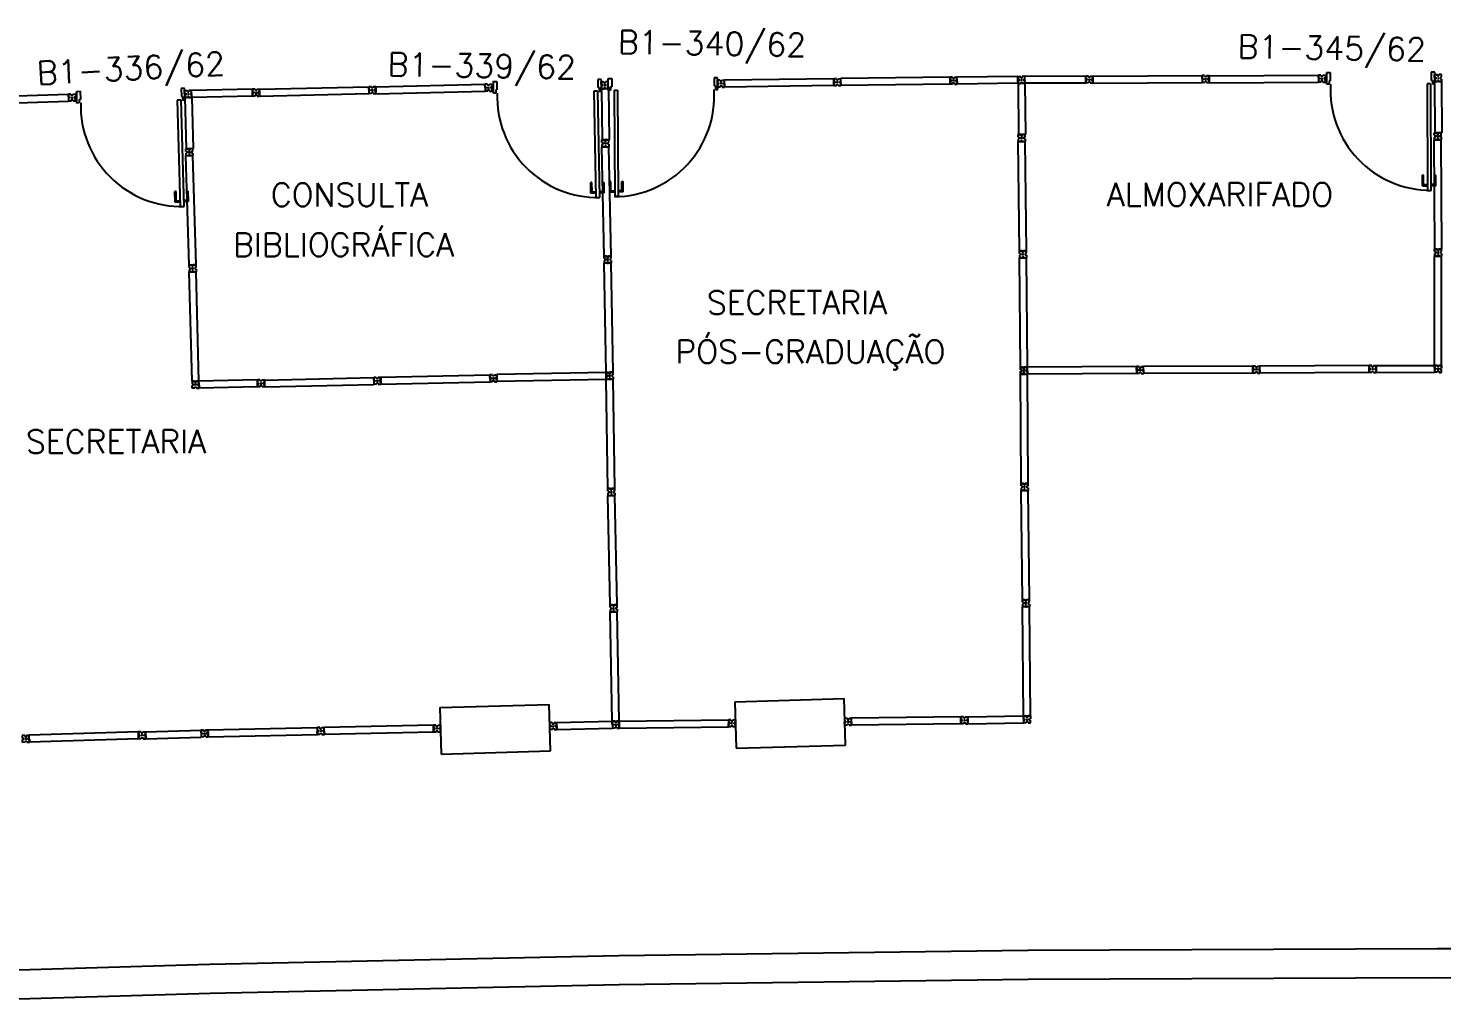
# Model space of a CAD drawing. Header units: millimetres. Extents: x 2958 to 3256, y 1036 to 1150.
# Drawn here: x 3100.29 to 3112.45, y 1123.97 to 1132.37 of the extents above; entities that cross this region are included whole.
import ezdxf

# ---------------------------------------------------------------- set-up
doc = ezdxf.new("R2010")
doc.units = ezdxf.units.MM
for name, color, linetype in [('BANC', 2, 'Continuous'), ('DIV', 2, 'Continuous'), ('TEXTO', 2, 'Continuous'), ('TEXTO-ENDEREÇO', 2, 'Continuous')]:
    doc.layers.add(name, color=color, linetype=linetype)
doc.styles.add('UNB-100', font='simplex.shx', dxfattribs={"height": 0.2})
doc.styles.add('UNB-100-1', font='simplex.shx', dxfattribs={"height": 0.2})

# ---------------------------------------------------------------- blocks, each defined once
blk = doc.blocks.new('DIVMT-SLC')
for p, q in [((-0.03, 0.03), (-0.03, 0.006)), ((-0.008, 0.03), (-0.03, 0.03)), ((-0.0185, 0.006), (-0.03, 0.006)), ((-0.0185, -0.006), (-0.0185, 0.006)), ((-0.008, 0.03), (-0.008, 0.02)), ((-0.008, 0.02), (0.008, 0.02)), ((-0.0051, 0), (0.0051, 0)), ((0.0051, 0), (-0.0051, 0)), ((-0.0051, 0), (0.0051, 0)), ((0, -0.0051), (0, 0.0051)), ((0, 0.0051), (0, -0.0051)), ((0.008, 0.03), (0.008, 0.02)), ((0.008, 0.03), (0.03, 0.03)), ((0.0205, 0.006), (0.03, 0.006)), ((0.0205, -0.006), (0.0205, 0.006)), ((0.0205, 0.006), (0.0205, -0.006)), ((0.0205, 0.006), (0.03, 0.006)), ((0.97, 0.03), (0.03, 0.03)), ((0.03, 0.006), (0.03, 0.03)), ((0.03, -0.03), (0.03, 0.03)), ((0.03, -0.005), (0.03, 0.005)), ((0.97, -0.03), (0.97, 0.03)), ((0.97, 0.03), (0.97, 0.009)), ((0.97, 0.009), (0.97, 0.027)), ((0.9795, 0.006), (0.97, 0.006)), ((0.97, -0.005), (0.97, 0.005)), ((0.9795, 0.006), (0.9795, -0.006)), ((1.0051, 0), (0.9949, 0)), ((1, 0.0051), (1, -0.0051)), ((-0.0185, -0.006), (-0.03, -0.006)), ((-0.03, -0.03), (-0.03, -0.006)), ((-0.008, -0.03), (-0.03, -0.03)), ((-0.008, -0.03), (-0.008, -0.02)), ((-0.008, -0.02), (0.008, -0.02)), ((0.008, -0.03), (0.008, -0.02)), ((0.008, -0.03), (0.03, -0.03)), ((0.0205, -0.006), (0.03, -0.006)), ((0.0205, -0.006), (0.03, -0.006)), ((0.03, -0.006), (0.03, -0.03)), ((0.97, -0.03), (0.03, -0.03)), ((0.9795, -0.006), (0.97, -0.006)), ((0.97, -0.009), (0.97, -0.027))]:
    blk.add_line(p, q)
blk = doc.blocks.new('MDIVMT-SLC')
for p, q in [((-0.03, 0.03), (-0.03, 0.006)), ((-0.008, 0.03), (-0.03, 0.03)), ((-0.0185, 0.006), (-0.03, 0.006)), ((-0.0185, -0.006), (-0.0185, 0.006)), ((-0.008, 0.03), (-0.008, 0.02)), ((-0.008, 0.02), (0.008, 0.02)), ((-0.0051, 0), (0.0051, 0)), ((-0.0051, 0), (0.0051, 0)), ((0, -0.0051), (0, 0.0051)), ((0, -0.0051), (0, 0.0051)), ((0.008, 0.03), (0.008, 0.02)), ((0.008, 0.03), (0.03, 0.03)), ((0.0205, 0.006), (0.03, 0.006)), ((0.0205, -0.006), (0.0205, 0.006)), ((0.0205, 0.006), (0.03, 0.006)), ((0.0205, -0.006), (0.0205, 0.006)), ((0.03, 0.03), (0.03, -0.03)), ((0.03, 0.03), (0.47, 0.03)), ((0.03, 0.006), (0.03, 0.03)), ((0.03, 0.009), (0.03, 0.027)), ((0.03, 0.005), (0.03, -0.005)), ((0.47, 0.03), (0.47, -0.03)), ((0.4795, 0.006), (0.47, 0.006)), ((0.47, 0.005), (0.47, -0.005)), ((0.4795, -0.006), (0.4795, 0.006)), ((0.4949, 0), (0.5051, 0)), ((0.5051, 0), (0.4949, 0)), ((0.5, -0.0051), (0.5, 0.0051)), ((-0.0185, -0.006), (-0.03, -0.006)), ((-0.03, -0.03), (-0.03, -0.006)), ((-0.008, -0.03), (-0.03, -0.03)), ((-0.008, -0.03), (-0.008, -0.02)), ((-0.008, -0.02), (0.008, -0.02)), ((0.008, -0.03), (0.008, -0.02)), ((0.008, -0.03), (0.03, -0.03)), ((0.0205, -0.006), (0.03, -0.006)), ((0.0205, -0.006), (0.03, -0.006)), ((0.03, -0.006), (0.03, -0.03)), ((0.03, -0.03), (0.03, -0.009)), ((0.03, -0.009), (0.03, -0.027)), ((0.03, -0.03), (0.47, -0.03)), ((0.4795, -0.006), (0.47, -0.006))]:
    blk.add_line(p, q)
blk = doc.blocks.new('MTT-SLC')
for p, q in [((-0.008, 0.03), (-0.03, 0.03)), ((-0.03, 0.03), (-0.03, 0.006)), ((-0.0185, 0.006), (-0.03, 0.006)), ((-0.0185, -0.006), (-0.0185, 0.006)), ((-0.008, 0.03), (-0.008, 0.02)), ((-0.008, 0.02), (0.008, 0.02)), ((-0.0051, 0), (0.0051, 0)), ((0, -0.0051), (0, 0.0051)), ((0.008, 0.03), (0.03, 0.03)), ((0.008, 0.03), (0.008, 0.02)), ((0.0205, -0.006), (0.0205, 0.006)), ((0.0205, 0.006), (0.03, 0.006)), ((0.03, 0.006), (0.03, 0.03)), ((-0.03, -0.03), (-0.03, -0.006)), ((-0.0185, -0.006), (-0.03, -0.006)), ((-0.008, -0.03), (-0.03, -0.03)), ((-0.008, -0.02), (0.008, -0.02)), ((-0.008, -0.03), (-0.008, -0.02)), ((0.008, -0.03), (0.008, -0.02)), ((0.008, -0.03), (0.03, -0.03)), ((0.0205, -0.006), (0.03, -0.006)), ((0.03, -0.006), (0.03, -0.03))]:
    blk.add_line(p, q)
blk = doc.blocks.new('DIV-SLC')
for p, q in [((-0.0051, 0), (0.0051, 0)), ((0, -0.0051), (0, 0.0051)), ((0.0205, 0.006), (0.03, 0.006)), ((0.0205, -0.006), (0.0205, 0.006)), ((0.03, 0.03), (0.97, 0.03)), ((0.03, 0.03), (0.03, -0.03)), ((0.03, 0.009), (0.03, 0.027)), ((0.03, 0.005), (0.03, -0.005)), ((0.97, 0.03), (0.97, -0.03)), ((0.9795, 0.006), (0.97, 0.006)), ((0.97, 0.005), (0.97, -0.005)), ((0.9795, -0.006), (0.9795, 0.006)), ((1.0051, 0), (0.9949, 0)), ((0.9949, 0), (1.0051, 0)), ((1, -0.0051), (1, 0.0051)), ((0.0205, -0.006), (0.03, -0.006)), ((0.03, -0.03), (0.03, -0.009)), ((0.03, -0.009), (0.03, -0.027)), ((0.03, -0.03), (0.97, -0.03)), ((0.9795, -0.006), (0.97, -0.006))]:
    blk.add_line(p, q)
blk = doc.blocks.new('PDV2E-SLC')
at = {"layer": 'DIV', "color": 1}
for p, q in [((0.023, 0.925), (0.063, 0.925)), ((0.023, 0.925), (0.023, 0.835)), ((0.033, 0.915), (0.063, 0.915)), ((0.033, 0.915), (0.033, 0.835)), ((0.138, 0.925), (0.097, 0.925)), ((0.128, 0.915), (0.097, 0.915)), ((0.128, 0.915), (0.128, 0.835)), ((0.138, 0.925), (0.138, 0.835)), ((0.033, 0.835), (0.023, 0.835)), ((0.128, 0.835), (0.137, 0.835))]:
    blk.add_line(p, q, dxfattribs=at)
at = {"layer": 'DIV'}
for p, q in [((0.065, 0.05), (0.065, 0.965)), ((0.095, 0.965), (0.065, 0.965)), ((0.095, 0.05), (0.095, 0.965)), ((0.049, 0.05), (0.029, 0.05)), ((0.029, 0.05), (0.029, 0.035)), ((0.029, 0.035), (0.029, -0.035)), ((0.049, 0.02), (0.049, 0.05)), ((0.049, 0.02), (0.059, 0.02)), ((0.059, -0.05), (0.059, 0.02)), ((0.065, 0.05), (0.095, 0.05)), ((0.928, -0.05), (0.928, 0.02)), ((0.938, 0.02), (0.928, 0.02)), ((0.938, 0.05), (0.958, 0.05)), ((0.938, 0.02), (0.938, 0.05)), ((0.958, 0.05), (0.958, 0.035)), ((0.958, 0.035), (0.958, -0.035)), ((0.029, -0.035), (0.029, -0.05)), ((0.029, -0.05), (0.059, -0.05)), ((0.958, -0.05), (0.928, -0.05)), ((0.958, -0.035), (0.958, -0.05))]:
    blk.add_line(p, q, dxfattribs=at)
at = {"layer": 'DIV', "color": 1}
blk.add_arc((0.062, 0.1), 0.865, 356.6786, 90, dxfattribs=at)
blk = doc.blocks.new('PDV2D-SLC')
at = {"layer": 'DIV'}
for p, q in [((0.03, 0.05), (0.06, 0.05)), ((0.03, 0.035), (0.03, 0.05)), ((0.03, -0.035), (0.03, 0.035)), ((0.06, 0.05), (0.06, -0.02)), ((0.941, 0.05), (0.941, -0.02)), ((0.971, 0.05), (0.941, 0.05)), ((0.971, 0.035), (0.971, 0.05)), ((0.971, -0.035), (0.971, 0.035)), ((0.03, -0.05), (0.03, -0.035)), ((0.05, -0.05), (0.03, -0.05)), ((0.05, -0.02), (0.06, -0.02)), ((0.05, -0.02), (0.05, -0.05)), ((0.079, -0.05), (0.109, -0.05)), ((0.079, -0.05), (0.079, -0.965)), ((0.109, -0.05), (0.109, -0.965)), ((0.951, -0.02), (0.941, -0.02)), ((0.951, -0.02), (0.951, -0.05)), ((0.951, -0.05), (0.971, -0.05)), ((0.971, -0.05), (0.971, -0.035)), ((0.109, -0.965), (0.079, -0.965))]:
    blk.add_line(p, q, dxfattribs=at)
at = {"layer": 'DIV', "color": 1}
for p, q in [((0.036, -0.925), (0.036, -0.835)), ((0.046, -0.835), (0.036, -0.835)), ((0.046, -0.915), (0.046, -0.835)), ((0.141, -0.915), (0.141, -0.835)), ((0.141, -0.835), (0.151, -0.835)), ((0.151, -0.925), (0.151, -0.835)), ((0.036, -0.925), (0.076, -0.925)), ((0.046, -0.915), (0.076, -0.915)), ((0.141, -0.915), (0.111, -0.915)), ((0.151, -0.925), (0.111, -0.925))]:
    blk.add_line(p, q, dxfattribs=at)
blk.add_arc((0.076, -0.1), 0.865, 270, 3.3214, dxfattribs=at)

msp = doc.modelspace()

# ---------------------------------------------------------------- linework, layer by layer
at = {"layer": 'BANC'}
for p, q in [((3105.372, 1124.396), (3101.854, 1124.322)), ((3108.892, 1124.441), (3105.374, 1124.396)), ((3112.413, 1124.456), (3108.894, 1124.441)), ((3101.852, 1124.321), (3098.335, 1124.217)), ((3105.377, 1124.147), (3101.859, 1124.072)), ((3108.895, 1124.191), (3105.377, 1124.147)), ((3112.414, 1124.206), (3108.895, 1124.191)), ((3115.932, 1124.192), (3112.414, 1124.206)), ((3101.859, 1124.072), (3098.343, 1123.967))]:
    msp.add_line(p, q, dxfattribs=at)
at = {"layer": 'DIV'}
for p, q in [((3108.243, 1131.951), (3108.221, 1131.95)), ((3108.221, 1131.95), (3108.222, 1131.926)), ((3108.233, 1131.927), (3108.222, 1131.926)), ((3108.233, 1131.915), (3108.222, 1131.914)), ((3108.222, 1131.89), (3108.222, 1131.914)), ((3108.233, 1131.915), (3108.233, 1131.927)), ((3108.243, 1131.951), (3108.243, 1131.941)), ((3108.243, 1131.941), (3108.259, 1131.941)), ((3108.247, 1131.921), (3108.257, 1131.921)), ((3108.257, 1131.921), (3108.247, 1131.921)), ((3108.247, 1131.921), (3108.257, 1131.921)), ((3108.252, 1131.926), (3108.252, 1131.916)), ((3108.252, 1131.916), (3108.252, 1131.926)), ((3108.259, 1131.951), (3108.281, 1131.951)), ((3108.259, 1131.951), (3108.259, 1131.941)), ((3108.272, 1131.927), (3108.282, 1131.927)), ((3108.272, 1131.927), (3108.272, 1131.915)), ((3108.272, 1131.915), (3108.272, 1131.927)), ((3108.272, 1131.927), (3108.282, 1131.927)), ((3108.272, 1131.915), (3108.282, 1131.915)), ((3108.272, 1131.915), (3108.282, 1131.915)), ((3108.806, 1131.958), (3108.281, 1131.951)), ((3108.282, 1131.891), (3108.281, 1131.951)), ((3108.282, 1131.927), (3108.281, 1131.951)), ((3108.282, 1131.916), (3108.282, 1131.926)), ((3108.282, 1131.915), (3108.282, 1131.891)), ((3108.806, 1131.958), (3108.806, 1131.937)), ((3108.806, 1131.898), (3108.806, 1131.958)), ((3108.806, 1131.937), (3108.806, 1131.955)), ((3108.815, 1131.934), (3108.806, 1131.934)), ((3108.806, 1131.923), (3108.806, 1131.933)), ((3108.816, 1131.922), (3108.806, 1131.922)), ((3108.806, 1131.919), (3108.806, 1131.901)), ((3108.815, 1131.934), (3108.816, 1131.922)), ((3108.841, 1131.928), (3108.831, 1131.928)), ((3108.841, 1131.928), (3108.831, 1131.928)), ((3108.831, 1131.928), (3108.841, 1131.928)), ((3108.836, 1131.933), (3108.836, 1131.923)), ((3108.836, 1131.933), (3108.836, 1131.923)), ((3108.856, 1131.934), (3108.856, 1131.922)), ((3108.856, 1131.934), (3108.866, 1131.934)), ((3108.856, 1131.922), (3108.866, 1131.922)), ((3109.39, 1131.96), (3108.866, 1131.958)), ((3108.866, 1131.898), (3108.866, 1131.958)), ((3108.866, 1131.923), (3108.866, 1131.933)), ((3109.412, 1131.961), (3109.39, 1131.96)), ((3109.39, 1131.936), (3109.39, 1131.96)), ((3109.39, 1131.9), (3109.39, 1131.96)), ((3109.39, 1131.96), (3109.39, 1131.939)), ((3109.39, 1131.939), (3109.39, 1131.957)), ((3109.4, 1131.937), (3109.39, 1131.936)), ((3109.4, 1131.937), (3109.39, 1131.936)), ((3109.39, 1131.925), (3109.39, 1131.935)), ((3109.4, 1131.925), (3109.39, 1131.924)), ((3109.4, 1131.925), (3109.39, 1131.924)), ((3109.39, 1131.924), (3109.39, 1131.9)), ((3109.39, 1131.921), (3109.39, 1131.903)), ((3109.4, 1131.937), (3109.4, 1131.925)), ((3109.4, 1131.937), (3109.4, 1131.925)), ((3109.412, 1131.961), (3109.412, 1131.951)), ((3109.428, 1131.951), (3109.412, 1131.951)), ((3109.428, 1131.911), (3109.412, 1131.911)), ((3109.412, 1131.901), (3109.412, 1131.911)), ((3109.425, 1131.931), (3109.415, 1131.931)), ((3109.425, 1131.931), (3109.415, 1131.931)), ((3109.42, 1131.936), (3109.42, 1131.926)), ((3109.42, 1131.936), (3109.42, 1131.926)), ((3109.428, 1131.961), (3109.45, 1131.961)), ((3109.428, 1131.961), (3109.428, 1131.951)), ((3109.428, 1131.901), (3109.428, 1131.911)), ((3109.439, 1131.937), (3109.439, 1131.925)), ((3109.439, 1131.937), (3109.45, 1131.937)), ((3109.439, 1131.925), (3109.45, 1131.925)), ((3109.45, 1131.961), (3109.45, 1131.937)), ((3109.45, 1131.901), (3109.45, 1131.925)), ((3101.674, 1131.806), (3101.663, 1131.806)), ((3101.663, 1131.806), (3101.674, 1131.806)), ((3101.668, 1131.811), (3101.669, 1131.801)), ((3101.689, 1131.813), (3101.689, 1131.801)), ((3101.689, 1131.813), (3101.698, 1131.813)), ((3101.689, 1131.801), (3101.699, 1131.801)), ((3102.222, 1131.848), (3101.698, 1131.837)), ((3101.699, 1131.777), (3101.698, 1131.837)), ((3101.699, 1131.802), (3101.698, 1131.812)), ((3102.223, 1131.788), (3101.699, 1131.777)), ((3102.244, 1131.848), (3102.222, 1131.848)), ((3102.222, 1131.824), (3102.222, 1131.848)), ((3102.223, 1131.788), (3102.222, 1131.848)), ((3102.222, 1131.848), (3102.222, 1131.827)), ((3102.222, 1131.827), (3102.222, 1131.845)), ((3102.232, 1131.824), (3102.222, 1131.824)), ((3102.232, 1131.824), (3102.222, 1131.824)), ((3102.223, 1131.813), (3102.223, 1131.823)), ((3102.232, 1131.812), (3102.223, 1131.812)), ((3102.223, 1131.812), (3102.223, 1131.788)), ((3102.232, 1131.812), (3102.223, 1131.812)), ((3102.223, 1131.809), (3102.223, 1131.791)), ((3102.245, 1131.788), (3102.223, 1131.788)), ((3102.232, 1131.824), (3102.232, 1131.812)), ((3102.232, 1131.824), (3102.232, 1131.812)), ((3102.244, 1131.848), (3102.244, 1131.838)), ((3102.26, 1131.839), (3102.244, 1131.838)), ((3102.261, 1131.799), (3102.245, 1131.798)), ((3102.245, 1131.788), (3102.245, 1131.798)), ((3102.258, 1131.819), (3102.248, 1131.818)), ((3102.258, 1131.819), (3102.248, 1131.818)), ((3102.252, 1131.824), (3102.253, 1131.813)), ((3102.252, 1131.824), (3102.253, 1131.813)), ((3102.26, 1131.849), (3102.282, 1131.849)), ((3102.26, 1131.849), (3102.26, 1131.839)), ((3102.261, 1131.789), (3102.261, 1131.799)), ((3102.261, 1131.789), (3102.283, 1131.789)), ((3102.271, 1131.825), (3102.271, 1131.813)), ((3102.271, 1131.825), (3102.282, 1131.825)), ((3102.271, 1131.813), (3102.283, 1131.813)), ((3102.282, 1131.849), (3102.282, 1131.825)), ((3102.283, 1131.789), (3102.283, 1131.813)), ((3108.244, 1131.891), (3108.222, 1131.89)), ((3108.244, 1131.901), (3108.26, 1131.901)), ((3108.244, 1131.891), (3108.244, 1131.901)), ((3108.26, 1131.891), (3108.26, 1131.901)), ((3108.26, 1131.891), (3108.282, 1131.891)), ((3108.806, 1131.898), (3108.282, 1131.891)), ((3109.39, 1131.9), (3108.866, 1131.898)), ((3109.412, 1131.901), (3109.39, 1131.9)), ((3109.428, 1131.901), (3109.45, 1131.901)), ((3112.416, 1131.441), (3112.426, 1131.441)), ((3112.421, 1131.447), (3112.421, 1131.436)), ((3112.442, 1131.447), (3112.442, 1131.435)), ((3112.442, 1131.447), (3112.451, 1131.447)), ((3112.442, 1131.435), (3112.451, 1131.435)), ((3111.887, 1129.471), (3112.39, 1129.473)), ((3112.39, 1129.473), (3112.39, 1129.413)), ((3111.849, 1129.471), (3111.827, 1129.471)), ((3111.827, 1129.471), (3111.827, 1129.447)), ((3111.838, 1129.447), (3111.827, 1129.447)), ((3111.827, 1129.411), (3111.827, 1129.435)), ((3111.838, 1129.435), (3111.827, 1129.435)), ((3111.849, 1129.411), (3111.827, 1129.411)), ((3111.838, 1129.435), (3111.838, 1129.447)), ((3111.849, 1129.471), (3111.849, 1129.461)), ((3111.849, 1129.461), (3111.865, 1129.461)), ((3111.849, 1129.421), (3111.865, 1129.421)), ((3111.849, 1129.411), (3111.849, 1129.421)), ((3111.852, 1129.441), (3111.862, 1129.441)), ((3111.852, 1129.441), (3111.862, 1129.441)), ((3111.857, 1129.436), (3111.857, 1129.446)), ((3111.857, 1129.436), (3111.857, 1129.446)), ((3111.865, 1129.471), (3111.887, 1129.471)), ((3111.865, 1129.471), (3111.865, 1129.461)), ((3111.865, 1129.411), (3111.865, 1129.421)), ((3111.865, 1129.411), (3111.887, 1129.411)), ((3111.877, 1129.435), (3111.877, 1129.447)), ((3111.877, 1129.447), (3111.887, 1129.447)), ((3111.877, 1129.435), (3111.877, 1129.447)), ((3111.877, 1129.447), (3111.887, 1129.447)), ((3111.877, 1129.435), (3111.887, 1129.435)), ((3111.877, 1129.435), (3111.887, 1129.435)), ((3111.887, 1129.447), (3111.887, 1129.471)), ((3111.887, 1129.471), (3111.887, 1129.411)), ((3111.887, 1129.45), (3111.887, 1129.468)), ((3111.887, 1129.446), (3111.887, 1129.436)), ((3111.887, 1129.435), (3111.887, 1129.411)), ((3111.887, 1129.432), (3111.887, 1129.414)), ((3111.887, 1129.411), (3111.887, 1129.432)), ((3111.887, 1129.411), (3112.39, 1129.413)), ((3112.399, 1129.449), (3112.39, 1129.449)), ((3112.39, 1129.448), (3112.39, 1129.438)), ((3112.399, 1129.437), (3112.39, 1129.437)), ((3112.399, 1129.437), (3112.399, 1129.449)), ((3112.425, 1129.443), (3112.415, 1129.443)), ((3112.415, 1129.443), (3112.425, 1129.443)), ((3112.42, 1129.438), (3112.42, 1129.448)), ((3101.727, 1129.307), (3101.737, 1129.307)), ((3101.737, 1129.307), (3101.727, 1129.307)), ((3101.732, 1129.312), (3101.732, 1129.302)), ((3101.752, 1129.314), (3101.762, 1129.314)), ((3101.752, 1129.314), (3101.753, 1129.302)), ((3101.753, 1129.302), (3101.762, 1129.302)), ((3102.264, 1129.348), (3101.761, 1129.338)), ((3101.763, 1129.278), (3101.761, 1129.338)), ((3101.762, 1129.303), (3101.762, 1129.313)), ((3102.266, 1129.288), (3101.763, 1129.278)), ((3102.286, 1129.349), (3102.264, 1129.348)), ((3102.265, 1129.324), (3102.264, 1129.348)), ((3102.266, 1129.288), (3102.264, 1129.348)), ((3102.264, 1129.348), (3102.265, 1129.327)), ((3102.265, 1129.327), (3102.264, 1129.345)), ((3102.274, 1129.324), (3102.265, 1129.324)), ((3102.274, 1129.324), (3102.265, 1129.324)), ((3102.265, 1129.313), (3102.265, 1129.323)), ((3102.275, 1129.312), (3102.265, 1129.312)), ((3102.265, 1129.312), (3102.266, 1129.288)), ((3102.275, 1129.312), (3102.265, 1129.312)), ((3102.265, 1129.309), (3102.266, 1129.291)), ((3102.288, 1129.289), (3102.266, 1129.288)), ((3102.274, 1129.324), (3102.275, 1129.312)), ((3102.274, 1129.324), (3102.275, 1129.312)), ((3102.286, 1129.349), (3102.286, 1129.339)), ((3102.302, 1129.339), (3102.286, 1129.339)), ((3102.303, 1129.299), (3102.287, 1129.299)), ((3102.288, 1129.289), (3102.287, 1129.299)), ((3102.3, 1129.319), (3102.29, 1129.319)), ((3102.3, 1129.319), (3102.29, 1129.319)), ((3102.295, 1129.324), (3102.295, 1129.314)), ((3102.295, 1129.324), (3102.295, 1129.314)), ((3102.302, 1129.349), (3102.324, 1129.35)), ((3102.302, 1129.349), (3102.302, 1129.339)), ((3102.304, 1129.289), (3102.303, 1129.299)), ((3102.304, 1129.289), (3102.326, 1129.29)), ((3102.313, 1129.325), (3102.325, 1129.326)), ((3102.313, 1129.325), (3102.313, 1129.313)), ((3102.313, 1129.313), (3102.325, 1129.314)), ((3102.324, 1129.35), (3102.325, 1129.326)), ((3102.326, 1129.29), (3102.325, 1129.314)), ((3103.833, 1126.53), (3104.773, 1126.558)), ((3104.784, 1126.158), (3104.773, 1126.558)), ((3106.37, 1126.581), (3107.31, 1126.608)), ((3106.37, 1126.581), (3106.382, 1126.181)), ((3107.322, 1126.208), (3107.31, 1126.608)), ((3103.833, 1126.53), (3103.845, 1126.131)), ((3108.315, 1126.451), (3108.315, 1126.427)), ((3108.337, 1126.451), (3108.315, 1126.451)), ((3108.337, 1126.451), (3108.337, 1126.441)), ((3108.337, 1126.441), (3108.353, 1126.441)), ((3108.353, 1126.451), (3108.375, 1126.451)), ((3108.353, 1126.451), (3108.353, 1126.441)), ((3108.375, 1126.451), (3108.853, 1126.458)), ((3108.375, 1126.427), (3108.375, 1126.451)), ((3108.375, 1126.451), (3108.376, 1126.391)), ((3108.375, 1126.43), (3108.375, 1126.448)), ((3108.853, 1126.458), (3108.854, 1126.398)), ((3108.863, 1126.434), (3108.854, 1126.434)), ((3108.863, 1126.422), (3108.863, 1126.434)), ((3108.884, 1126.423), (3108.884, 1126.433)), ((3101.263, 1126.321), (3101.241, 1126.321)), ((3101.241, 1126.321), (3101.242, 1126.297)), ((3101.263, 1126.321), (3101.263, 1126.311)), ((3101.279, 1126.322), (3101.301, 1126.322)), ((3101.279, 1126.322), (3101.279, 1126.312)), ((3101.301, 1126.322), (3101.779, 1126.337)), ((3101.302, 1126.298), (3101.301, 1126.322)), ((3101.301, 1126.322), (3101.303, 1126.262)), ((3101.301, 1126.301), (3101.301, 1126.319)), ((3101.779, 1126.337), (3101.781, 1126.277)), ((3101.789, 1126.313), (3101.78, 1126.313)), ((3101.78, 1126.312), (3101.78, 1126.302)), ((3101.79, 1126.301), (3101.789, 1126.313)), ((3101.81, 1126.303), (3101.81, 1126.313)), ((3103.8, 1126.38), (3103.778, 1126.379)), ((3103.778, 1126.379), (3103.778, 1126.355)), ((3103.79, 1126.355), (3103.778, 1126.355)), ((3103.779, 1126.319), (3103.779, 1126.343)), ((3103.79, 1126.343), (3103.779, 1126.343)), ((3103.801, 1126.32), (3103.779, 1126.319)), ((3103.79, 1126.343), (3103.79, 1126.355)), ((3103.8, 1126.38), (3103.8, 1126.37)), ((3103.8, 1126.37), (3103.816, 1126.37)), ((3103.801, 1126.33), (3103.817, 1126.33)), ((3103.801, 1126.32), (3103.801, 1126.33)), ((3103.803, 1126.35), (3103.814, 1126.35)), ((3103.814, 1126.35), (3103.803, 1126.35)), ((3103.803, 1126.35), (3103.814, 1126.35)), ((3103.808, 1126.355), (3103.809, 1126.345)), ((3103.809, 1126.345), (3103.808, 1126.355)), ((3103.816, 1126.38), (3103.838, 1126.381)), ((3103.816, 1126.38), (3103.816, 1126.37)), ((3103.817, 1126.32), (3103.817, 1126.33)), ((3103.817, 1126.32), (3103.839, 1126.321)), ((3103.829, 1126.356), (3103.838, 1126.357)), ((3103.829, 1126.356), (3103.838, 1126.357)), ((3103.829, 1126.356), (3103.829, 1126.344)), ((3103.829, 1126.344), (3103.829, 1126.356)), ((3103.829, 1126.344), (3103.839, 1126.345)), ((3103.829, 1126.344), (3103.839, 1126.345)), ((3103.839, 1126.321), (3103.838, 1126.381)), ((3103.838, 1126.357), (3103.838, 1126.381)), ((3103.839, 1126.346), (3103.838, 1126.356)), ((3103.839, 1126.345), (3103.839, 1126.321)), ((3104.8, 1126.401), (3104.778, 1126.401)), ((3104.79, 1126.377), (3104.778, 1126.377)), ((3104.79, 1126.365), (3104.778, 1126.365)), ((3104.801, 1126.341), (3104.779, 1126.341)), ((3104.79, 1126.365), (3104.79, 1126.377)), ((3104.8, 1126.401), (3104.8, 1126.391)), ((3104.8, 1126.391), (3104.816, 1126.392)), ((3104.801, 1126.351), (3104.817, 1126.352)), ((3104.801, 1126.341), (3104.801, 1126.351)), ((3104.803, 1126.371), (3104.813, 1126.371)), ((3104.803, 1126.371), (3104.813, 1126.371)), ((3104.808, 1126.366), (3104.808, 1126.376)), ((3104.808, 1126.366), (3104.808, 1126.376)), ((3104.816, 1126.402), (3104.838, 1126.402)), ((3104.816, 1126.402), (3104.816, 1126.392)), ((3104.817, 1126.342), (3104.817, 1126.352)), ((3104.817, 1126.342), (3104.839, 1126.342)), ((3104.829, 1126.366), (3104.829, 1126.378)), ((3104.829, 1126.378), (3104.838, 1126.378)), ((3104.829, 1126.366), (3104.829, 1126.378)), ((3104.829, 1126.378), (3104.838, 1126.378)), ((3104.829, 1126.366), (3104.838, 1126.366)), ((3104.829, 1126.366), (3104.838, 1126.366)), ((3104.838, 1126.402), (3105.316, 1126.413)), ((3104.838, 1126.378), (3104.838, 1126.402)), ((3104.838, 1126.402), (3104.839, 1126.342)), ((3104.838, 1126.381), (3104.838, 1126.399)), ((3104.838, 1126.377), (3104.838, 1126.367)), ((3104.838, 1126.366), (3104.839, 1126.342)), ((3104.838, 1126.363), (3104.839, 1126.345)), ((3104.839, 1126.342), (3104.838, 1126.363)), ((3104.839, 1126.342), (3105.317, 1126.353)), ((3105.316, 1126.413), (3105.317, 1126.353)), ((3105.326, 1126.389), (3105.317, 1126.389)), ((3105.317, 1126.388), (3105.317, 1126.378)), ((3105.326, 1126.377), (3105.317, 1126.377)), ((3105.326, 1126.377), (3105.326, 1126.389)), ((3105.342, 1126.383), (3105.352, 1126.383)), ((3105.352, 1126.383), (3105.342, 1126.383)), ((3105.347, 1126.378), (3105.347, 1126.388)), ((3106.315, 1126.426), (3106.315, 1126.402)), ((3106.337, 1126.426), (3106.315, 1126.426)), ((3106.327, 1126.402), (3106.315, 1126.402)), ((3106.316, 1126.366), (3106.316, 1126.39)), ((3106.327, 1126.39), (3106.316, 1126.39)), ((3106.338, 1126.366), (3106.316, 1126.366)), ((3106.327, 1126.39), (3106.327, 1126.402)), ((3106.337, 1126.426), (3106.337, 1126.416)), ((3106.337, 1126.416), (3106.353, 1126.416)), ((3106.338, 1126.376), (3106.354, 1126.376)), ((3106.338, 1126.366), (3106.338, 1126.376)), ((3106.34, 1126.396), (3106.351, 1126.396)), ((3106.34, 1126.396), (3106.351, 1126.396)), ((3106.346, 1126.391), (3106.345, 1126.401)), ((3106.346, 1126.391), (3106.345, 1126.401)), ((3106.353, 1126.426), (3106.375, 1126.427)), ((3106.353, 1126.426), (3106.353, 1126.416)), ((3106.354, 1126.366), (3106.354, 1126.376)), ((3106.354, 1126.366), (3106.376, 1126.367)), ((3106.366, 1126.391), (3106.366, 1126.403)), ((3106.366, 1126.403), (3106.375, 1126.403)), ((3106.366, 1126.391), (3106.366, 1126.403)), ((3106.366, 1126.403), (3106.375, 1126.403)), ((3106.366, 1126.391), (3106.376, 1126.391)), ((3106.366, 1126.391), (3106.376, 1126.391)), ((3106.375, 1126.403), (3106.375, 1126.427)), ((3106.375, 1126.427), (3106.376, 1126.367)), ((3106.375, 1126.406), (3106.375, 1126.424)), ((3106.375, 1126.402), (3106.376, 1126.392)), ((3106.376, 1126.391), (3106.376, 1126.367)), ((3106.376, 1126.388), (3106.376, 1126.37)), ((3106.376, 1126.367), (3106.376, 1126.388)), ((3108.327, 1126.427), (3108.315, 1126.427)), ((3108.316, 1126.391), (3108.315, 1126.415)), ((3108.327, 1126.415), (3108.315, 1126.415)), ((3108.338, 1126.391), (3108.316, 1126.391)), ((3108.327, 1126.415), (3108.327, 1126.427)), ((3108.338, 1126.401), (3108.354, 1126.401)), ((3108.338, 1126.391), (3108.338, 1126.401)), ((3108.34, 1126.421), (3108.35, 1126.421)), ((3108.34, 1126.421), (3108.35, 1126.421)), ((3108.345, 1126.416), (3108.345, 1126.426)), ((3108.345, 1126.416), (3108.345, 1126.426)), ((3108.354, 1126.391), (3108.354, 1126.401)), ((3108.354, 1126.391), (3108.376, 1126.391)), ((3108.366, 1126.415), (3108.366, 1126.427)), ((3108.366, 1126.427), (3108.375, 1126.427)), ((3108.366, 1126.415), (3108.366, 1126.427)), ((3108.366, 1126.427), (3108.375, 1126.427)), ((3108.366, 1126.415), (3108.375, 1126.415)), ((3108.366, 1126.415), (3108.375, 1126.415)), ((3108.375, 1126.426), (3108.375, 1126.416)), ((3108.375, 1126.415), (3108.376, 1126.391)), ((3108.375, 1126.412), (3108.376, 1126.394)), ((3108.376, 1126.391), (3108.375, 1126.412)), ((3108.376, 1126.391), (3108.854, 1126.398)), ((3108.854, 1126.433), (3108.854, 1126.423)), ((3108.863, 1126.422), (3108.854, 1126.422)), ((3108.879, 1126.428), (3108.889, 1126.428)), ((3108.889, 1126.428), (3108.879, 1126.428)), ((3101.253, 1126.297), (3101.242, 1126.297)), ((3101.243, 1126.261), (3101.242, 1126.285)), ((3101.253, 1126.285), (3101.242, 1126.285)), ((3101.265, 1126.261), (3101.243, 1126.261)), ((3101.253, 1126.285), (3101.253, 1126.297)), ((3101.263, 1126.311), (3101.279, 1126.312)), ((3101.264, 1126.271), (3101.28, 1126.272)), ((3101.265, 1126.261), (3101.264, 1126.271)), ((3101.267, 1126.291), (3101.277, 1126.292)), ((3101.267, 1126.291), (3101.277, 1126.292)), ((3101.272, 1126.286), (3101.272, 1126.297)), ((3101.272, 1126.286), (3101.272, 1126.297)), ((3101.281, 1126.262), (3101.28, 1126.272)), ((3101.281, 1126.262), (3101.303, 1126.262)), ((3101.292, 1126.286), (3101.292, 1126.298)), ((3101.292, 1126.298), (3101.302, 1126.298)), ((3101.292, 1126.286), (3101.292, 1126.298)), ((3101.292, 1126.298), (3101.302, 1126.298)), ((3101.292, 1126.286), (3101.302, 1126.286)), ((3101.292, 1126.286), (3101.302, 1126.286)), ((3101.302, 1126.297), (3101.302, 1126.287)), ((3101.302, 1126.286), (3101.303, 1126.262)), ((3101.302, 1126.283), (3101.303, 1126.265)), ((3101.303, 1126.262), (3101.302, 1126.283)), ((3101.303, 1126.262), (3101.781, 1126.277)), ((3101.79, 1126.301), (3101.78, 1126.301)), ((3101.815, 1126.308), (3101.805, 1126.308)), ((3101.805, 1126.308), (3101.815, 1126.308)), ((3106.382, 1126.181), (3107.322, 1126.208)), ((3103.845, 1126.131), (3104.784, 1126.158))]:
    msp.add_line(p, q, dxfattribs=at)
at = {"layer": 'TEXTO-ENDEREÇO'}
msp.add_line((3115.933, 1124.442), (3112.415, 1124.456), dxfattribs=at)

# ---------------------------------------------------------------- block references
at = {"layer": 'DIV'}
for name, p, rotation in [('PDV2E-SLC', (3105.252, 1131.882), 181.1483354111078), ('MDIVMT-SLC', (3105.252, 1131.882), 271.0533095141404), ('PDV2D-SLC', (3105.252, 1131.888), 0.4350487090872151), ('DIVMT-SLC', (3106.252, 1131.896), 0.7051255528619899), ('DIVMT-SLC', (3107.252, 1131.908), 0.7389295352196075), ('MDIVMT-SLC', (3108.836, 1131.928), 270.5655053474737), ('DIVMT-SLC', (3110.42, 1131.935), 180.3376418784922), ('DIVMT-SLC', (3111.42, 1131.939), 180.3756977894054), ('PDV2E-SLC', (3112.42, 1131.943), 180.1727354111078), ('MDIVMT-SLC', (3112.42, 1131.943), 270.0777011808071), ('DIVMT-SLC', (3100.669, 1131.776), 181.8390977894053), ('PDV2E-SLC', (3101.668, 1131.806), 181.6361354111078), ('MDIVMT-SLC', (3101.668, 1131.806), 271.5411136808071), ('DIVMT-SLC', (3103.252, 1131.84), 181.3132418784922), ('DIVMT-SLC', (3104.252, 1131.861), 181.3512977894054), ('DIVMT-SLC', (3108.837, 1131.428), 270.6982527548708), ('DIVMT-SLC', (3112.417, 1131.443), 270.2104485882041), ('DIVMT-SLC', (3101.678, 1131.306), 271.6738610882041), ('DIVMT-SLC', (3105.257, 1131.382), 271.1860569215374), ('DIVMT-SLC', (3108.849, 1130.428), 270.4697750585698), ('DIVMT-SLC', (3112.42, 1130.443), 269.9819708919031), ('DIVMT-SLC', (3101.707, 1130.307), 271.4453833919032), ('DIVMT-SLC', (3105.277, 1130.383), 270.9575792252365), ('MTT-SLC', (3112.42, 1129.443), 179.4651130441301), ('DIVMT-SLC', (3103.295, 1129.34), 181.3553053447341), ('DIVMT-SLC', (3104.294, 1129.362), 181.2044300342194), ('DIV-SLC', (3105.294, 1129.383), 181.170191484596), ('DIVMT-SLC', (3105.294, 1129.383), 270.8140059188908), ('DIVMT-SLC', (3108.857, 1129.428), 0.3190764436290182), ('DIVMT-SLC', (3108.857, 1129.428), 270.3262017522242), ('DIVMT-SLC', (3109.857, 1129.432), 0.2876509878013264), ('DIVMT-SLC', (3110.857, 1129.437), 0.2581813720500007), ('MTT-SLC', (3101.732, 1129.307), 1.269275090744176), ('DIVMT-SLC', (3105.308, 1128.383), 271.1483788739598), ('DIVMT-SLC', (3108.863, 1128.428), 270.6605747072932), ('DIVMT-SLC', (3105.328, 1127.383), 271.0480724415407), ('DIVMT-SLC', (3108.874, 1127.428), 270.560268274874), ('DIVMT-SLC', (3107.345, 1126.408), 0.7410438842280431), ('MTT-SLC', (3108.884, 1126.428), 181.8047336918815), ('DIVMT-SLC', (3100.272, 1126.262), 1.716643884228039), ('MTT-SLC', (3101.81, 1126.308), 182.7803336918815), ('DIV-SLC', (3101.809, 1126.308), 1.236707159390139), ('DIVMT-SLC', (3102.809, 1126.329), 1.182519469465705), ('MTT-SLC', (3105.347, 1126.383), 182.2925336918815), ('DIV-SLC', (3105.346, 1126.383), 0.7489071593901664)]:
    msp.add_blockref(name, p, dxfattribs=dict(at, rotation=rotation))

# ---------------------------------------------------------------- texts
at = {"layer": 'TEXTO', "style": 'UNB-100'}
for s, p in [('CONSULTA ', (3102.379, 1130.84)), ('ALMOXARIFADO', (3109.571, 1130.842)), (' BIBLIOGRÁFICA', (3101.917, 1130.41)), ('SECRETARIA', (3106.129, 1129.913)), ('PÓS-GRADUAÇÃO', (3105.859, 1129.491)), ('SECRETARIA', (3100.272, 1128.718))]:
    msp.add_text(s, height=0.2, dxfattribs=at).set_placement(p)
at = {"layer": 'TEXTO-ENDEREÇO', "style": 'UNB-100-1'}
for s, rotation, p in [('B1-340/62', 359.071, (3105.363, 1132.154)), ('B1-345/62', 359.071, (3110.694, 1132.115)), ('B1-336/62', 3.0253, (3100.372, 1131.885)), ('B1-339/62', 359.071, (3103.383, 1131.962))]:
    msp.add_text(s, height=0.2, rotation=rotation, dxfattribs=at).set_placement(p)

doc.saveas('drawing.dxf')
